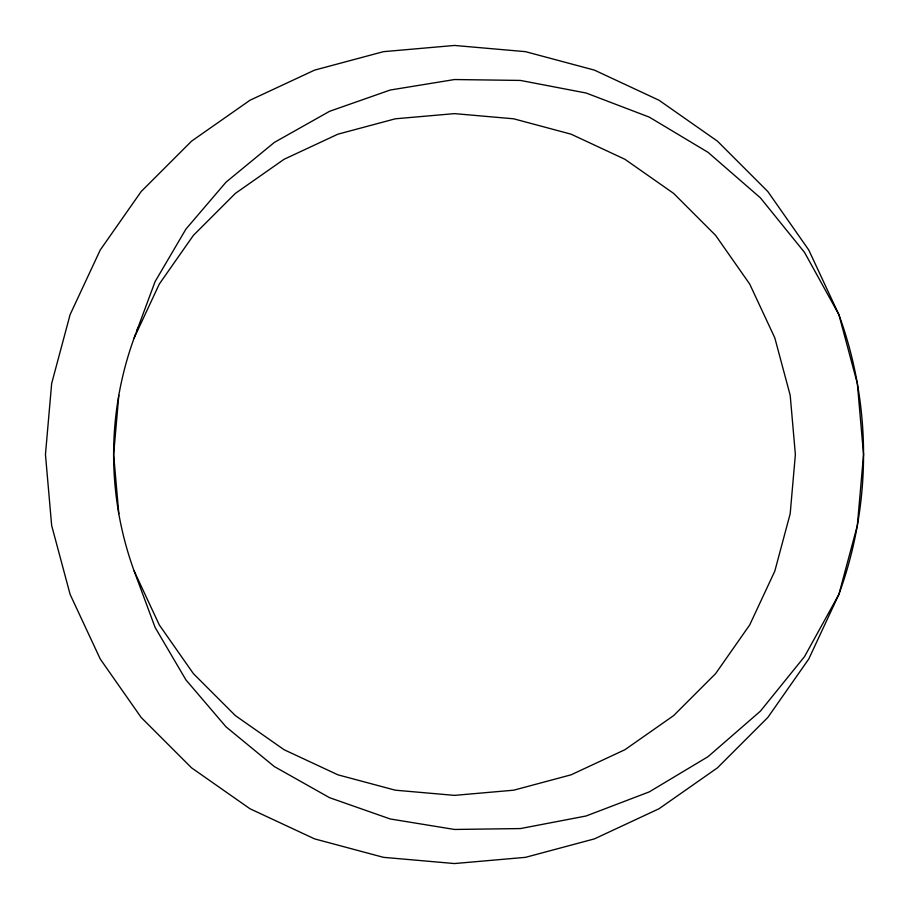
<?xml version="1.0" encoding="UTF-8"?>
<svg xmlns="http://www.w3.org/2000/svg" width="909" height="909" viewBox="0 0 909 909"><rect width="100%" height="100%" fill="white"/><g stroke="black" fill="none" stroke-linecap="round" stroke-linejoin="round"><path stroke-width="1.36" d="M118.806 395.313L113.625 454.5L118.806 513.687M135.646 333.989L134.18 337.909A340.875 340.875 0 0 0 134.18 571.091L155.075 627.369L185.913 679.875L226 726.814L274.325 766.571L329.581 797.693L390.234 818.975L454.5 829.462L520.459 828.565L586.078 815.998L649.287 791.875L708.043 756.663L760.39 711.168L804.533 656.593L838.882 594.406L857.335 525.527L863.55 454.5L857.335 383.473L838.882 314.594L808.749 249.975L767.855 191.572L717.428 141.145L659.025 100.251L594.406 70.118L525.527 51.665L454.5 45.45L383.473 51.665L314.594 70.118L249.975 100.251L191.572 141.145L141.145 191.572L100.251 249.975L70.118 314.594L51.665 383.473L45.45 454.5L51.665 525.527L70.118 594.406L100.251 659.025L141.145 717.428L191.572 767.855L249.975 808.749L314.594 838.882L383.473 857.335L454.5 863.55L525.527 857.335L594.406 838.882L659.025 808.749L717.428 767.855L767.855 717.428L808.749 659.025L838.882 594.406A409.05 409.05 0 0 0 838.882 314.594L804.533 252.407L760.39 197.832L708.043 152.337L649.287 117.125L586.078 93.002L520.459 80.435L454.5 79.537L390.234 90.025L329.581 111.307L274.325 142.429L226 182.186L185.913 229.125L155.075 281.631L134.18 337.909L159.291 284.062L193.378 235.386L235.386 193.378L284.062 159.291L337.909 134.18L395.313 118.806L454.5 113.625L513.687 118.806L571.091 134.18L624.938 159.291L673.614 193.378L715.622 235.386L749.709 284.062L774.82 337.909L790.194 395.313L795.375 454.5L790.194 513.687L774.82 571.091L749.709 624.938L715.622 673.614L673.614 715.622L624.938 749.709L571.091 774.82L513.687 790.194L454.5 795.375L395.313 790.194L337.909 774.82L284.062 749.709L235.386 715.622L193.378 673.614L159.291 624.938L134.18 571.091M136.611 331.365L138.066 327.445"/></g></svg>
